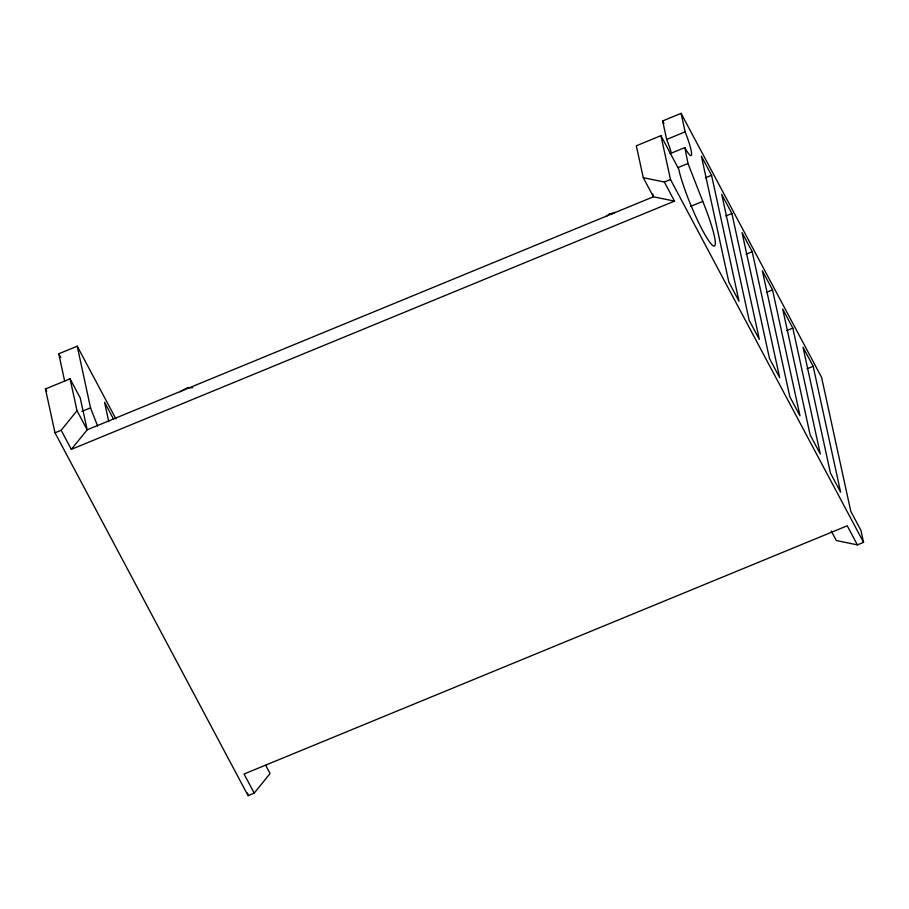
<?xml version="1.0" encoding="UTF-8"?>
<svg xmlns="http://www.w3.org/2000/svg" width="909" height="909" viewBox="0 0 909 909"><rect width="100%" height="100%" fill="white"/><g stroke="black" fill="none" stroke-linecap="round" stroke-linejoin="round"><path stroke-width="1.36" d="M55.006 432.798L61.164 430.264L77.015 410.709L70.073 378.826L45.45 388.961L55.006 432.798L248.066 795.648L254.213 793.114L270.075 773.559L265.633 765.208M61.164 430.264L71.322 449.364L87.184 429.809L653.423 196.776L674.501 201.128L664.343 182.027L643.265 177.675L636.323 145.792L660.934 135.668L678.864 169.369L679.534 172.528A47.007 6.227 67.6 0 0 710.463 243.135A47.007 6.227 67.6 0 0 702.771 201.389L687.988 163.472L684.807 147.599L670.035 153.678M180.039 391.79L187.129 387.893L192.776 387.654M605.951 216.512L608.905 214.388L615.234 212.376M64.675 381.189L58.767 353.794L77.231 346.193L115.897 418.867M671.024 151.735A26.861 3.556 67.6 0 0 666.672 139.452L662.638 120.954L681.102 113.352L821.588 377.394L850.779 511.301L860.948 530.402L863.55 542.355L857.392 544.889L836.325 540.525L831.246 530.981M666.672 139.452L685.136 131.85L681.102 113.352M81.901 411.391L90.525 407.846L77.231 346.193M678.137 167.529L687.988 163.472M664.343 182.027L670.49 179.493L660.934 135.668M705.407 177.834L711.554 175.301L701.396 156.2L728.848 282.131L739.017 301.231L711.554 175.301M71.322 449.364L674.501 201.128M690.465 206.445L702.771 201.389M725.723 216.024L731.881 213.501L721.723 194.401L749.175 320.32L759.333 339.421L731.881 213.501M746.05 254.225L752.197 251.691L742.039 232.59L769.491 358.521L779.661 377.621L752.197 251.691M766.367 292.414L772.525 289.88L762.356 270.791L789.819 396.71L799.977 415.811L772.525 289.88M786.683 330.615L792.841 328.081L782.683 308.98L810.135 434.911L820.304 454.011L792.841 328.081M807.01 368.804L813.169 366.27L802.999 347.17L830.462 473.1L840.62 492.201L813.169 366.27M662.638 120.954L663.968 123.454M670.49 179.493L863.55 542.355M857.392 544.889L847.233 525.788L244.055 774.014L254.213 793.114M643.265 177.675L653.423 196.776L652.821 194.003M113.432 418.935L104.535 402.221L108.739 421.549M58.767 353.794L60.767 357.555M70.073 378.826L80.231 397.926L87.184 429.809L77.015 410.709M45.45 388.961L46.723 391.347M90.525 407.846L97.593 426.014M247.487 792.989L248.066 795.648M685.136 131.85A26.861 3.556 67.6 0 1 691.601 154.144A26.861 3.556 67.6 0 1 684.807 147.599M608.905 214.388A13.43 10.669 -12.3 0 1 612.371 213.831"/></g></svg>
